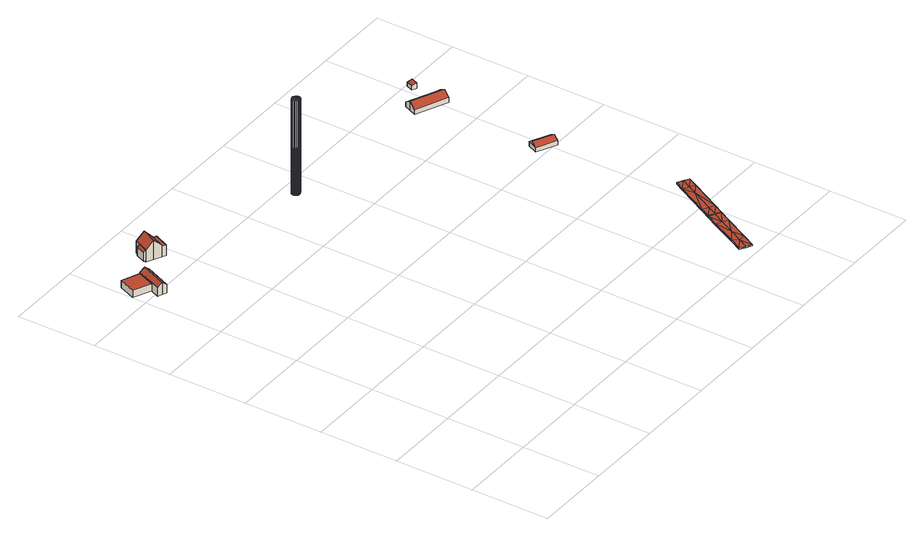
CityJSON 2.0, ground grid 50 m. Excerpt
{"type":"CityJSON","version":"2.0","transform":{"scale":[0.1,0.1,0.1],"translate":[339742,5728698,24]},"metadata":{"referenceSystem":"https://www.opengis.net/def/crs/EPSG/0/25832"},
"CityObjects":{
"building1":{"type":"Building","attributes":{"Geometrietyp2DReferenz":"3000","Gemeindeschluessel":"05170016","function":"31001_1000","roofType":"1000","measuredHeight":4.8},"address":[{"country":"Germany","locality":"Hünxe","thoroughfareNumber":"9","thoroughfareName":"Alte Raesfelder Straße"}],"geometry":[{"type":"Solid","lod":"2","boundaries":[[[[0,1,2,3]],[[4,5,1,0]],[[6,7,5,4]],[[3,2,7,6]],[[4,0,3,6]],[[1,5,7,2]]]],"semantics":{"surfaces":[{"type":"WallSurface"},{"type":"RoofSurface"},{"type":"GroundSurface"}],"values":[[0,0,0,0,1,2]]}}]},
"building2":{"type":"Building","attributes":{"Geometrietyp2DReferenz":"3000","Gemeindeschluessel":"05170016","function":"31001_2720","roofType":"3100","measuredHeight":8.14},"address":[{"country":"Germany","locality":"Hünxe","thoroughfareNumber":"9","thoroughfareName":"Alte Raesfelder Straße"}],"geometry":[{"type":"Solid","lod":"2","boundaries":[[[[8,9,10,11]],[[12,7,9,8]],[[13,5,7,12]],[[14,15,5,13]],[[16,17,15,14]],[[18,19,17,16]],[[11,10,19,18]],[[13,12,8,11,14]],[[18,16,14,11]],[[9,7,5,15,17,19,10]]]],"semantics":{"surfaces":[{"type":"WallSurface"},{"type":"RoofSurface"},{"type":"GroundSurface"}],"values":[[0,0,0,0,0,0,0,1,1,2]]}}]},
"building3":{"type":"Building","attributes":{"Geometrietyp2DReferenz":"3000","Gemeindeschluessel":"05170016","function":"31001_1210","roofType":"2100","measuredHeight":7},"address":[{"country":"Germany","locality":"Hünxe","thoroughfareNumber":"9","thoroughfareName":"Alte Raesfelder Straße"}],"geometry":[{"type":"Solid","lod":"2","boundaries":[[[[20,21,22,23]],[[24,25,21,20]],[[26,27,25,24]],[[23,22,27,26]],[[24,20,23,26]],[[21,25,27,22]]]],"semantics":{"surfaces":[{"type":"WallSurface"},{"type":"RoofSurface"},{"type":"GroundSurface"}],"values":[[0,0,0,0,1,2]]}}]},
"building4":{"type":"Building","attributes":{"Geometrietyp2DReferenz":"3000","Gemeindeschluessel":"05170016","function":"31001_1210","roofType":"3100","measuredHeight":12.89},"address":[{"country":"Germany","locality":"Hünxe","thoroughfareNumber":"9","thoroughfareName":"Alte Raesfelder Straße"}],"geometry":[{"type":"Solid","lod":"2","boundaries":[[[[28,29,30,31]],[[32,33,29,28]],[[34,35,33,32]],[[36,37,35,34]],[[38,39,37,36]],[[40,41,39,38]],[[42,43,41,40]],[[44,45,43,42]],[[46,47,45,44]],[[31,30,47,46]],[[40,38,36,34,32,42]],[[28,31,46,44,42,32]],[[29,33,35,37,39,41,43,45,47,30]]]],"semantics":{"surfaces":[{"type":"WallSurface"},{"type":"RoofSurface"},{"type":"GroundSurface"}],"values":[[0,0,0,0,0,0,0,0,0,0,1,1,2]]}}]},
"building5":{"type":"Building","attributes":{"Geometrietyp2DReferenz":"3000","Gemeindeschluessel":"05170016","function":"31001_1210","roofType":"1000","measuredHeight":6.83},"address":[{"country":"Germany","locality":"Hünxe","thoroughfareNumber":"9","thoroughfareName":"Alte Raesfelder Straße"}],"geometry":[{"type":"Solid","lod":"2","boundaries":[[[[48,49,47,50]],[[51,52,49,48]],[[53,30,52,51]],[[50,47,30,53]],[[51,48,50,53]],[[49,52,30,47]]]],"semantics":{"surfaces":[{"type":"WallSurface"},{"type":"RoofSurface"},{"type":"GroundSurface"}],"values":[[0,0,0,0,1,2]]}}]},
"building6":{"type":"Building","attributes":{"Geometrietyp2DReferenz":"1000","Gemeindeschluessel":"05170016","function":"51002_1251","roofType":"1000","measuredHeight":62.82},"geometry":[{"type":"Solid","lod":"2","boundaries":[[[[54,55,56]],[[55,57,56]],[[58,59,54]],[[59,55,54]],[[60,61,58]],[[61,59,58]],[[62,63,60]],[[63,61,60]],[[64,65,62]],[[65,63,62]],[[66,67,64]],[[67,65,64]],[[68,69,66]],[[69,67,66]],[[70,71,68]],[[71,69,68]],[[72,73,70]],[[73,71,70]],[[74,75,72]],[[75,73,72]],[[76,77,74]],[[77,75,74]],[[78,79,76]],[[79,77,76]],[[80,81,78]],[[81,79,78]],[[82,83,80]],[[83,81,80]],[[84,85,82]],[[85,83,82]],[[86,87,84]],[[87,85,84]],[[88,89,86]],[[89,87,86]],[[90,91,88]],[[91,89,88]],[[92,93,90]],[[93,91,90]],[[56,57,92]],[[57,93,92]],[[57,55,93]],[[55,59,93]],[[59,61,93]],[[61,63,93]],[[63,65,93]],[[65,67,93]],[[67,69,93]],[[69,71,93]],[[71,73,93]],[[73,75,93]],[[75,77,93]],[[77,79,93]],[[79,81,93]],[[81,83,93]],[[83,85,93]],[[85,87,93]],[[87,89,93]],[[89,91,93]],[[84,82,58]],[[82,80,58]],[[80,78,58]],[[78,76,58]],[[76,74,58]],[[74,72,58]],[[72,70,58]],[[70,68,58]],[[68,66,58]],[[66,64,58]],[[64,62,58]],[[62,60,58]],[[54,56,58]],[[56,92,58]],[[92,90,58]],[[90,88,58]],[[88,86,58]],[[86,84,58]]]],"semantics":{"surfaces":[{"type":"WallSurface"},{"type":"GroundSurface"},{"type":"RoofSurface"}],"values":[[0,0,0,0,0,0,0,0,0,0,0,0,0,0,0,0,0,0,0,0,0,0,0,0,0,0,0,0,0,0,0,0,0,0,0,0,0,0,0,0,1,1,1,1,1,1,1,1,1,1,1,1,1,1,1,1,1,1,2,2,2,2,2,2,2,2,2,2,2,2,2,2,2,2,2,2]]}}]},
"building7":{"type":"Building","attributes":{"Geometrietyp2DReferenz":"2000","Gemeindeschluessel":"05170016","function":"53001_1800","roofType":"9999","measuredHeight":1},"geometry":[{"type":"MultiSurface","lod":"2","boundaries":[[[94,95,96]],[[95,97,96]],[[98,99,94]],[[99,95,94]],[[100,101,98]],[[101,99,98]],[[102,103,100]],[[103,101,100]],[[104,105,102]],[[105,103,102]],[[106,107,104]],[[107,105,104]],[[108,109,106]],[[109,107,106]],[[110,111,108]],[[111,109,108]],[[112,113,110]],[[113,111,110]],[[114,115,112]],[[115,113,112]],[[116,117,114]],[[117,115,114]],[[118,119,116]],[[119,117,116]],[[120,121,118]],[[121,119,118]],[[122,123,120]],[[123,121,120]],[[124,125,122]],[[125,123,122]],[[126,127,124]],[[127,125,124]],[[128,129,126]],[[129,127,126]],[[130,131,128]],[[131,129,128]],[[132,133,130]],[[133,131,130]],[[96,97,132]],[[97,133,132]],[[113,115,134]],[[134,115,117]],[[134,117,135]],[[135,117,119]],[[135,119,136]],[[136,119,121]],[[136,121,137]],[[137,121,123]],[[137,123,125]],[[137,125,127]],[[127,125,129]],[[127,129,138]],[[138,129,139]],[[139,129,131]],[[139,131,140]],[[140,131,97]],[[97,131,133]],[[140,97,95]],[[140,95,99]],[[109,111,134]],[[134,111,113]],[[109,134,135]],[[109,135,107]],[[107,135,136]],[[107,136,105]],[[105,136,137]],[[105,137,141]],[[141,137,127]],[[141,127,138]],[[141,138,101]],[[101,138,139]],[[101,139,99]],[[99,139,140]],[[141,101,103]],[[103,107,105]],[[103,105,141]],[[112,142,114]],[[142,116,114]],[[142,143,116]],[[143,118,116]],[[143,144,118]],[[144,120,118]],[[144,145,120]],[[145,122,120]],[[145,124,122]],[[145,126,124]],[[126,128,124]],[[126,146,128]],[[146,147,128]],[[147,130,128]],[[147,148,130]],[[148,96,130]],[[96,132,130]],[[148,94,96]],[[148,98,94]],[[108,142,110]],[[142,112,110]],[[108,143,142]],[[108,106,143]],[[106,144,143]],[[106,104,144]],[[104,145,144]],[[104,149,145]],[[149,126,145]],[[149,146,126]],[[149,100,146]],[[100,147,146]],[[100,98,147]],[[98,148,147]],[[149,102,100]],[[102,104,106]],[[102,149,104]]],"semantics":{"surfaces":[{"type":"WallSurface"},{"type":"GroundSurface"},{"type":"RoofSurface"}],"values":[0,0,0,0,0,0,0,0,0,0,0,0,0,0,0,0,0,0,0,0,0,0,0,0,0,0,0,0,0,0,0,0,0,0,0,0,0,0,0,0,1,1,1,1,1,1,1,1,1,1,1,1,1,1,1,1,1,1,1,1,1,1,1,1,1,1,1,1,1,1,1,1,1,1,1,1,2,2,2,2,2,2,2,2,2,2,2,2,2,2,2,2,2,2,2,2,2,2,2,2,2,2,2,2,2,2,2,2,2,2,2,2]}}]},
"building8":{"type":"Building","attributes":{"Geometrietyp2DReferenz":"3000","Gemeindeschluessel":"05170016","function":"31001_2463","roofType":"3100","measuredHeight":4.98},"address":[{"country":"Germany","locality":"Hünxe","thoroughfareNumber":"11","thoroughfareName":"Alte Raesfelder Straße"}],"geometry":[{"type":"Solid","lod":"2","boundaries":[[[[150,151,152,153]],[[154,155,151,150]],[[156,157,155,154]],[[153,152,157,156]],[[150,158,154]],[[156,159,153]],[[153,159,158,150]],[[154,158,159,156]],[[151,155,157,152]]]],"semantics":{"surfaces":[{"type":"WallSurface"},{"type":"RoofSurface"},{"type":"GroundSurface"}],"values":[[0,0,0,0,0,0,1,1,2]]}}]},
"building9":{"type":"Building","attributes":{"Geometrietyp2DReferenz":"3000","Gemeindeschluessel":"05170016","function":"31001_2720","roofType":"3100","measuredHeight":5.92},"address":[{"country":"Germany","locality":"Hünxe","thoroughfareNumber":"13","thoroughfareName":"Alte Raesfelder Straße"}],"geometry":[{"type":"Solid","lod":"2","boundaries":[[[[160,161,162,163]],[[164,165,161,160]],[[166,167,165,164]],[[168,169,167,166]],[[170,171,169,168]],[[172,173,171,170]],[[174,175,173,172]],[[163,162,175,174]],[[166,164,160,168]],[[163,174,172,170,168,160]],[[161,165,167,169,171,173,175,162]]]],"semantics":{"surfaces":[{"type":"WallSurface"},{"type":"RoofSurface"},{"type":"GroundSurface"}],"values":[[0,0,0,0,0,0,0,0,1,1,2]]}}]},
"building10":{"type":"Building","attributes":{"Geometrietyp2DReferenz":"3000","Gemeindeschluessel":"05170016","function":"31001_1000","roofType":"2100","measuredHeight":3.49},"address":[{"country":"Germany","locality":"Hünxe","thoroughfareNumber":"13","thoroughfareName":"Alte Raesfelder Straße"}],"geometry":[{"type":"Solid","lod":"2","boundaries":[[[[176,177,178,179]],[[180,181,177,176]],[[182,183,181,180]],[[179,178,183,182]],[[180,176,179,182]],[[177,181,183,178]]]],"semantics":{"surfaces":[{"type":"WallSurface"},{"type":"RoofSurface"},{"type":"GroundSurface"}],"values":[[0,0,0,0,1,2]]}}]}
},
"vertices":[
[50,2693,55],[50,2693,7],[5,2587,7],[5,2587,55],[163,2645,55],[163,2645,7],[116,2536,55],[116,2536,7],
[92,2479,63],[92,2479,7],[120,2467,7],[120,2467,88],[116,2536,63],[163,2645,63],[191,2633,88],[191,2633,7],[218,2621,63],[218,2621,7],[147,2456,63],[147,2456,7],
[314,2723,74],[314,2723,19],[328,2717,19],[328,2717,89],[341,2784,73],[341,2784,19],[356,2778,89],[356,2778,19],
[417,2674,88],[417,2674,9],[418,2676,9],[418,2676,88],[373,2695,137],[373,2695,9],[328,2716,88],[328,2716,9],[328,2717,88],[328,2717,9],[356,2778,88],[356,2778,9],[371,2810,88],[371,2810,9],[416,2789,137],[416,2789,9],[460,2769,88],[460,2769,9],[460,2768,88],[460,2768,9],
[487,2755,77],[487,2755,9],[460,2768,77],[445,2663,77],[445,2663,9],[418,2676,77],
[1370,2426,634],[1370,2426,6],[1366,2433,634],[1366,2433,6],[1373,2419,634],[1373,2419,6],[1373,2411,634],[1373,2411,6],[1370,2404,634],[1370,2404,6],[1366,2397,634],[1366,2397,6],[1359,2393,634],[1359,2393,6],[1352,2390,634],[1352,2390,6],[1344,2390,634],[1344,2390,6],[1337,2393,634],[1337,2393,6],[1330,2397,634],[1330,2397,6],[1326,2404,634],[1326,2404,6],[1323,2411,634],[1323,2411,6],[1323,2419,634],[1323,2419,6],[1326,2426,634],[1326,2426,6],[1330,2433,634],[1330,2433,6],[1337,2437,634],[1337,2437,6],[1344,2440,634],[1344,2440,6],[1352,2440,634],[1352,2440,6],[1359,2437,634],[1359,2437,6],
[2581,644,82],[2581,644,72],[2546,663,82],[2546,663,72],[2548,583,83],[2548,583,73],[2441,381,85],[2441,381,75],[2408,320,85],[2408,320,75],[2404,312,85],[2404,312,75],[2366,240,85],[2366,240,75],[2286,84,84],[2286,84,74],[2245,4,83],[2245,4,73],[2209,22,83],[2209,22,73],[2174,40,83],[2174,40,73],[2215,120,84],[2215,120,74],[2295,277,85],[2295,277,75],[2333,350,85],[2333,350,75],[2334,350,85],[2334,350,75],[2334,351,85],[2334,351,75],[2338,358,85],[2338,358,75],[2370,419,85],[2370,419,75],[2478,620,83],[2478,620,73],[2511,682,82],[2511,682,72],[2241,84,73],[2282,164,74],[2331,259,75],[2369,331,75],[2406,400,75],[2480,540,74],[2513,601,73],[2373,339,75],[2241,84,83],[2282,164,84],[2331,259,85],[2369,331,85],[2406,400,85],[2480,540,84],[2513,601,83],[2373,339,85],
[2564,1551,39],[2564,1551,10],[2438,1610,10],[2438,1610,39],[2535,1487,39],[2535,1487,10],[2408,1547,39],[2408,1547,10],[2550,1519,59],[2423,1578,59],
[2565,2256,67],[2565,2256,7],[2583,2297,7],[2583,2297,38],[2546,2214,38],[2546,2214,7],[2343,2304,38],[2343,2304,7],[2362,2345,67],[2362,2345,7],[2380,2386,38],[2380,2386,7],[2559,2310,36],[2559,2310,7],[2558,2308,37],[2558,2308,7],
[2526,2447,36],[2526,2447,11],[2555,2433,11],[2555,2433,46],[2545,2490,36],[2545,2490,11],[2575,2477,46],[2575,2477,11]
]}
